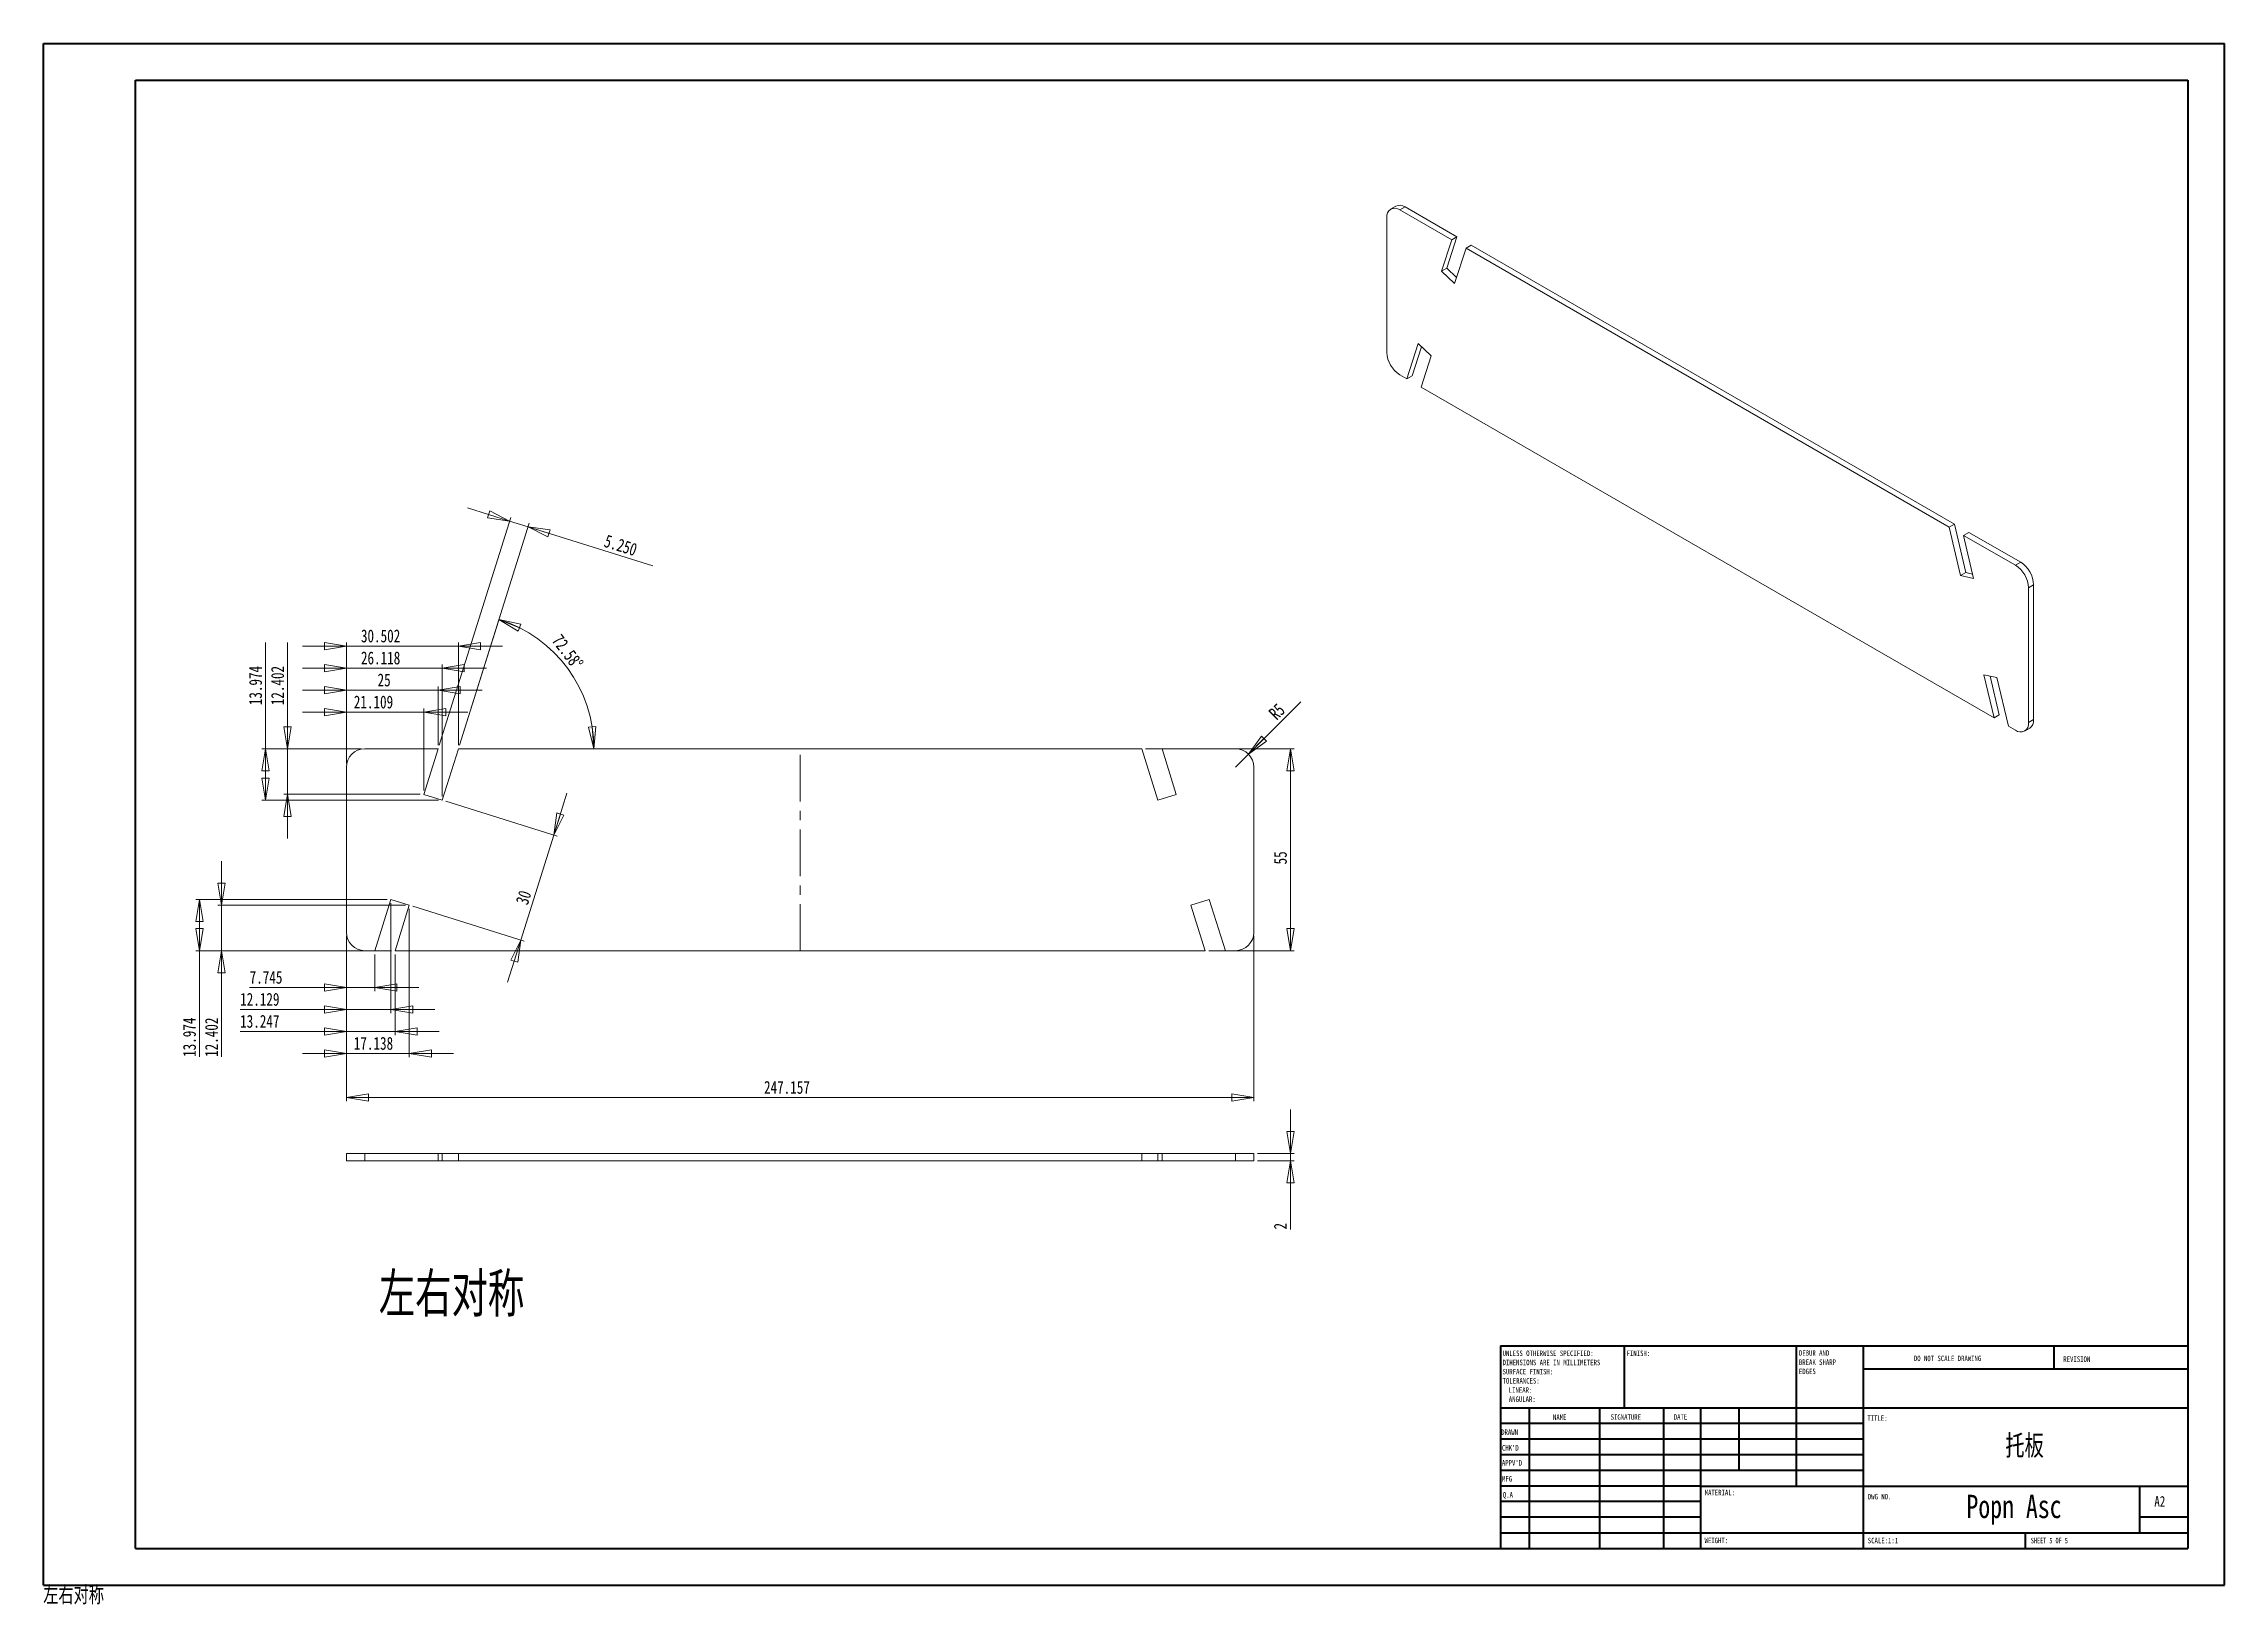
# Model space of a CAD drawing. Header units: millimetres. Extents: x 0 to 594, y -5 to 420.
import ezdxf

# ---------------------------------------------------------------- set-up
doc = ezdxf.new("R2010")
doc.units = ezdxf.units.MM
doc.linetypes.add('CENTERX2', pattern=[20.32, 12.7, -2.54, 2.54, -2.54])
doc.styles.add('SLDTEXTSTYLE0', font='TXT', dxfattribs={"width": 0.75, "bigfont": 'bigfont'})
doc.styles.add('SLDTEXTSTYLE1', font='TXT', dxfattribs={"width": 0.75})
doc.styles.add('SLDTEXTSTYLE2', font='TXT', dxfattribs={"width": 0.6875})
doc.dimstyles.new('SLDDIMSTYLE0', dxfattribs={"dimtxt": 3.5, "dimasz": 6, "dimexe": 0, "dimexo": 0.0625, "dimgap": 0.875, "dimtad": 1, "dimrnd": 1e-09, "dimzin": 12, "dimdsep": 46, "dimtxsty": 'SLDTEXTSTYLE1', "dimblk1": 'CLOSED', "dimblk2": 'CLOSED', "dimsah": 1, "dimcen": 0.09, "dimadec": 0, "dimazin": 3, "dimtfac": 1, "dimtofl": 0, "dimtmove": 0, "dimatfit": 3, "dimldrblk": 'CLOSED', "dimfxl": 1, "dimfrac": 2, "dimtolj": 1, "dimtzin": 12, "dimarcsym": 0})
doc.dimstyles.new('SLDDIMSTYLE1', dxfattribs={"dimtxt": 3.5, "dimasz": 6, "dimexe": 0, "dimexo": 0.0625, "dimgap": 0.875, "dimtad": 1, "dimrnd": 1e-09, "dimzin": 12, "dimdsep": 46, "dimtxsty": 'SLDTEXTSTYLE1', "dimblk1": 'CLOSED', "dimblk2": 'CLOSED', "dimsah": 1, "dimcen": 0.09, "dimadec": 0, "dimazin": 3, "dimtfac": 1, "dimtmove": 0, "dimatfit": 0, "dimldrblk": 'CLOSED', "dimfxl": 1, "dimfrac": 2, "dimtolj": 1, "dimtzin": 12, "dimarcsym": 0})
doc.dimstyles.new('SLDDIMSTYLE2', dxfattribs={"dimtxt": 3.5, "dimasz": 6, "dimexe": 0, "dimexo": 0.0625, "dimgap": 0.875, "dimtad": 1, "dimrnd": 1e-09, "dimzin": 4, "dimdsep": 46, "dimtxsty": 'SLDTEXTSTYLE1', "dimblk1": 'CLOSED', "dimblk2": 'CLOSED', "dimsah": 1, "dimcen": 0.09, "dimadec": 0, "dimazin": 1, "dimtfac": 1, "dimtmove": 0, "dimatfit": 0, "dimldrblk": 'CLOSED', "dimfxl": 1, "dimfrac": 2, "dimtolj": 1, "dimtzin": 12, "dimarcsym": 0})
doc.dimstyles.new('SLDDIMSTYLE3', dxfattribs={"dimtxt": 3.5, "dimasz": 6, "dimexe": 0, "dimexo": 0.0625, "dimgap": 0.875, "dimtad": 1, "dimrnd": 1e-09, "dimzin": 12, "dimdsep": 46, "dimtxsty": 'SLDTEXTSTYLE1', "dimblk1": 'CLOSED', "dimblk2": 'CLOSED', "dimsah": 1, "dimcen": 0, "dimadec": 0, "dimazin": 3, "dimtfac": 1, "dimtofl": 0, "dimtmove": 0, "dimatfit": 3, "dimldrblk": 'CLOSED', "dimfxl": 1, "dimfrac": 2, "dimtolj": 1, "dimtzin": 12, "dimarcsym": 0})
doc.dimstyles.new('SLDDIMSTYLE4', dxfattribs={"dimtxt": 3.5, "dimasz": 6, "dimexe": 0, "dimexo": 0.0625, "dimgap": 0.875, "dimtad": 1, "dimdec": 4, "dimzin": 12, "dimdsep": 46, "dimtxsty": 'SLDTEXTSTYLE1', "dimblk1": 'CLOSED', "dimblk2": 'CLOSED', "dimsah": 1, "dimcen": 0.09, "dimazin": 3, "dimtfac": 1, "dimtofl": 0, "dimtmove": 0, "dimatfit": 3, "dimldrblk": 'CLOSED', "dimfxl": 1, "dimfrac": 2, "dimtolj": 1, "dimtzin": 12, "dimarcsym": 0})

# ---------------------------------------------------------------- blocks, each defined once
blk = doc.blocks.new('SW_NOTE_8')
at = {"color": 0, "linetype": 'Continuous', "lineweight": 0, "char_height": 1.5, "attachment_point": 1, "style": 'SLDTEXTSTYLE1'}
for s, insert in [('DEBUR AND', (0, 1.93)), ('BREAK SHARP', (0, -0.57)), ('EDGES', (0, -3.07))]:
    blk.add_mtext(s, dxfattribs=dict(at, insert=insert))
blk = doc.blocks.new('SW_NOTE_9')
at = {"color": 0, "linetype": 'Continuous', "lineweight": 0, "char_height": 1.5, "attachment_point": 1, "style": 'SLDTEXTSTYLE1'}
for s, insert in [('UNLESS OTHERWISE SPECIFIED:', (0, 1.93)), ('TOLERANCES:', (0, -5.57)), ('SURFACE FINISH:', (0, -3.07)), ('DIMENSIONS ARE IN MILLIMETERS', (0, -0.57)), ('ANGULAR:', (1.69, -10.57)), ('LINEAR:', (1.69, -8.07))]:
    blk.add_mtext(s, dxfattribs=dict(at, insert=insert))
blk = doc.blocks.new('_CLOSED')
at = {"color": 0, "linetype": 'ByBlock', "lineweight": -2}
for p, q in [((-1, 0.166667), (0, 0)), ((-1, 0.166667), (-1, -0.166667)), ((0, 0), (-1, -0.166667)), ((0, 0), (-1, 0))]:
    blk.add_line(p, q, dxfattribs=at)
blk = doc.blocks.new('*D4')
at = {"color": 7, "linetype": 'Continuous', "lineweight": 0}
for p, q in [((82.55, 177.08), (82.55, 132.08)), ((329.71, 177.08), (329.71, 132.08)), ((82.55, 133.08), (329.71, 133.08))]:
    blk.add_line(p, q, dxfattribs=at)
at = {"color": 7, "linetype": 'Continuous', "lineweight": 0, "xscale": 6, "yscale": 6, "rotation": 180}
blk.add_blockref('_CLOSED', (82.55, 133.08, -0.9), dxfattribs=at)
at = {"color": 7, "linetype": 'Continuous', "lineweight": 0, "xscale": 6, "yscale": 6}
blk.add_blockref('_CLOSED', (329.71, 133.08, -0.9), dxfattribs=at)
at = {"color": 7, "linetype": 'Continuous', "lineweight": 0, "insert": (196.3, 137.59, -0.9), "char_height": 3.5, "attachment_point": 1, "style": 'SLDTEXTSTYLE1'}
blk.add_mtext('247.157', dxfattribs=at)
blk = doc.blocks.new('*D5')
at = {"color": 7, "linetype": 'Continuous', "lineweight": 0}
for p, q in [((300.2, 228.08), (340.71, 228.08)), ((339.71, 173.08), (339.71, 228.08)), ((317.46, 173.08), (340.71, 173.08))]:
    blk.add_line(p, q, dxfattribs=at)
at = {"color": 7, "linetype": 'Continuous', "lineweight": 0, "xscale": 6, "yscale": 6}
for p, rotation in [((339.71, 228.08, -0.9), 90), ((339.71, 173.08, -0.9), 270)]:
    blk.add_blockref('_CLOSED', p, dxfattribs=dict(at, rotation=rotation))
at = {"color": 7, "linetype": 'Continuous', "lineweight": 0, "insert": (335.19, 196.57, -0.9), "char_height": 3.5, "attachment_point": 1, "rotation": 90, "style": 'SLDTEXTSTYLE1'}
blk.add_mtext('55', dxfattribs=at)
blk = doc.blocks.new('*D6')
at = {"color": 7, "linetype": 'Continuous', "lineweight": 0}
for p, q in [((66.55, 228.08), (66.55, 257.02)), ((86.55, 228.08), (65.55, 228.08)), ((66.55, 215.68), (66.55, 228.08)), ((102.66, 215.68), (65.55, 215.68)), ((66.55, 215.68), (66.55, 203.68))]:
    blk.add_line(p, q, dxfattribs=at)
at = {"color": 7, "linetype": 'Continuous', "lineweight": 0, "xscale": 6, "yscale": 6}
for p, rotation in [((66.55, 228.08, -0.9), 270), ((66.55, 215.68, -0.9), 90)]:
    blk.add_blockref('_CLOSED', p, dxfattribs=dict(at, rotation=rotation))
at = {"color": 7, "linetype": 'Continuous', "lineweight": 0, "insert": (62.04, 239.95, -0.9), "char_height": 3.5, "attachment_point": 1, "rotation": 90, "style": 'SLDTEXTSTYLE1'}
blk.add_mtext('12.402', dxfattribs=at)
blk = doc.blocks.new('*D7')
at = {"color": 7, "linetype": 'Continuous', "lineweight": 0}
for p, q in [((60.55, 228.08), (60.55, 257.02)), ((86.55, 228.08), (59.55, 228.08)), ((60.55, 214.1), (60.55, 228.08)), ((107.67, 214.1), (59.55, 214.1))]:
    blk.add_line(p, q, dxfattribs=at)
at = {"color": 7, "linetype": 'Continuous', "lineweight": 0, "xscale": 6, "yscale": 6}
for p, rotation in [((60.55, 228.08, -0.9), 90), ((60.55, 214.1, -0.9), 270)]:
    blk.add_blockref('_CLOSED', p, dxfattribs=dict(at, rotation=rotation))
at = {"color": 7, "linetype": 'Continuous', "lineweight": 0, "insert": (56.04, 239.95, -0.9), "char_height": 3.5, "attachment_point": 1, "rotation": 90, "style": 'SLDTEXTSTYLE1'}
blk.add_mtext('13.974', dxfattribs=at)
blk = doc.blocks.new('*D8')
at = {"color": 7, "linetype": 'Continuous', "lineweight": 0}
for p, q in [((82.55, 244.08), (70.55, 244.08)), ((82.55, 224.08), (82.55, 245.08)), ((107.55, 244.08), (82.55, 244.08)), ((107.55, 229.08), (107.55, 245.08)), ((107.55, 244.08), (119.55, 244.08))]:
    blk.add_line(p, q, dxfattribs=at)
at = {"color": 7, "linetype": 'Continuous', "lineweight": 0, "xscale": 6, "yscale": 6}
blk.add_blockref('_CLOSED', (82.55, 244.08, -0.9), dxfattribs=at)
at = {"color": 7, "linetype": 'Continuous', "lineweight": 0, "xscale": 6, "yscale": 6, "rotation": 180}
blk.add_blockref('_CLOSED', (107.55, 244.08, -0.9), dxfattribs=at)
at = {"color": 7, "linetype": 'Continuous', "lineweight": 0, "insert": (91.04, 248.59, -0.9), "char_height": 3.5, "attachment_point": 1, "style": 'SLDTEXTSTYLE1'}
blk.add_mtext('25', dxfattribs=at)
blk = doc.blocks.new('*D9')
at = {"color": 7, "linetype": 'Continuous', "lineweight": 0}
for p, q in [((82.55, 256.08), (70.55, 256.08)), ((82.55, 224.08), (82.55, 257.08)), ((113.05, 256.08), (82.55, 256.08)), ((113.05, 229.08), (113.05, 257.08)), ((113.05, 256.08), (125.05, 256.08))]:
    blk.add_line(p, q, dxfattribs=at)
at = {"color": 7, "linetype": 'Continuous', "lineweight": 0, "xscale": 6, "yscale": 6}
blk.add_blockref('_CLOSED', (82.55, 256.08, -0.9), dxfattribs=at)
at = {"color": 7, "linetype": 'Continuous', "lineweight": 0, "xscale": 6, "yscale": 6, "rotation": 180}
blk.add_blockref('_CLOSED', (113.05, 256.08, -0.9), dxfattribs=at)
at = {"color": 7, "linetype": 'Continuous', "lineweight": 0, "insert": (86.51, 260.59, -0.9), "char_height": 3.5, "attachment_point": 1, "style": 'SLDTEXTSTYLE1'}
blk.add_mtext('30.502', dxfattribs=at)
blk = doc.blocks.new('*D10')
at = {"color": 7, "linetype": 'Continuous', "lineweight": 0}
for p, q in [((107.85, 229.03), (127.32, 291.09)), ((127.02, 290.14), (115.57, 293.73)), ((113.35, 229.03), (132.33, 289.52)), ((132.03, 288.57), (127.02, 290.14)), ((132.03, 288.57), (166, 277.91))]:
    blk.add_line(p, q, dxfattribs=at)
at = {"color": 7, "linetype": 'Continuous', "lineweight": 0, "xscale": 6, "yscale": 6}
for p, rotation in [((127.02, 290.14, -0.9), 342.58202921), ((132.03, 288.57, -0.9), 162.58202921)]:
    blk.add_blockref('_CLOSED', p, dxfattribs=dict(at, rotation=rotation))
at = {"color": 7, "linetype": 'Continuous', "lineweight": 0, "insert": (153.53, 286.55, -0.9), "char_height": 3.5, "attachment_point": 1, "rotation": 342.58203, "style": 'SLDTEXTSTYLE1'}
blk.add_mtext('5.250', dxfattribs=at)
blk = doc.blocks.new('*D11')
at = {"color": 7, "linetype": 'Continuous', "lineweight": 0}
for q in [(342.5, 240.87), (324.71, 223.08)]:
    blk.add_line((328.24, 226.61), q, dxfattribs=at)
at = {"color": 7, "linetype": 'Continuous', "lineweight": 0, "xscale": 6, "yscale": 6, "rotation": 225}
blk.add_blockref('_CLOSED', (328.24, 226.61, -0.9), dxfattribs=at)
at = {"color": 7, "linetype": 'Continuous', "lineweight": 0, "insert": (333.48, 238.2, -0.9), "char_height": 3.5, "attachment_point": 1, "rotation": 45, "style": 'SLDTEXTSTYLE1'}
blk.add_mtext('R5', dxfattribs=at)
blk = doc.blocks.new('*D12')
at = {"color": 7, "linetype": 'Continuous', "lineweight": 0}
for p, q in [((94.68, 186.05), (94.68, 156.08)), ((82.55, 177.08), (82.55, 156.08)), ((82.55, 157.08), (53.61, 157.08)), ((94.68, 157.08), (82.55, 157.08)), ((94.68, 157.08), (106.68, 157.08))]:
    blk.add_line(p, q, dxfattribs=at)
at = {"color": 7, "linetype": 'Continuous', "lineweight": 0, "xscale": 6, "yscale": 6}
blk.add_blockref('_CLOSED', (82.55, 157.08, -0.9), dxfattribs=at)
at = {"color": 7, "linetype": 'Continuous', "lineweight": 0, "xscale": 6, "yscale": 6, "rotation": 180}
blk.add_blockref('_CLOSED', (94.68, 157.08, -0.9), dxfattribs=at)
at = {"color": 7, "linetype": 'Continuous', "lineweight": 0, "insert": (53.61, 161.59, -0.9), "char_height": 3.5, "attachment_point": 1, "style": 'SLDTEXTSTYLE1'}
blk.add_mtext('12.129', dxfattribs=at)
blk = doc.blocks.new('*D13')
at = {"color": 7, "linetype": 'Continuous', "lineweight": 0}
for p, q in [((93.68, 187.05), (41.55, 187.05)), ((42.55, 187.05), (42.55, 173.08)), ((94.8, 173.08), (41.55, 173.08)), ((42.55, 173.08), (42.55, 144.14))]:
    blk.add_line(p, q, dxfattribs=at)
at = {"color": 7, "linetype": 'Continuous', "lineweight": 0, "xscale": 6, "yscale": 6}
for p, rotation in [((42.55, 187.05, -0.9), 90), ((42.55, 173.08, -0.9), 270)]:
    blk.add_blockref('_CLOSED', p, dxfattribs=dict(at, rotation=rotation))
at = {"color": 7, "linetype": 'Continuous', "lineweight": 0, "insert": (38.04, 144.14, -0.9), "char_height": 3.5, "attachment_point": 1, "rotation": 90, "style": 'SLDTEXTSTYLE1'}
blk.add_mtext('13.974', dxfattribs=at)
blk = doc.blocks.new('*D14')
at = {"color": 7, "linetype": 'Continuous', "lineweight": 0}
for p, q in [((48.55, 185.48), (48.55, 197.48)), ((98.69, 185.48), (47.55, 185.48)), ((48.55, 185.48), (48.55, 173.08)), ((94.8, 173.08), (47.55, 173.08)), ((48.55, 173.08), (48.55, 144.14))]:
    blk.add_line(p, q, dxfattribs=at)
at = {"color": 7, "linetype": 'Continuous', "lineweight": 0, "xscale": 6, "yscale": 6}
for p, rotation in [((48.55, 185.48, -0.9), 270), ((48.55, 173.08, -0.9), 90)]:
    blk.add_blockref('_CLOSED', p, dxfattribs=dict(at, rotation=rotation))
at = {"color": 7, "linetype": 'Continuous', "lineweight": 0, "insert": (44.04, 144.14, -0.9), "char_height": 3.5, "attachment_point": 1, "rotation": 90, "style": 'SLDTEXTSTYLE1'}
blk.add_mtext('12.402', dxfattribs=at)
blk = doc.blocks.new('*D15')
at = {"color": 7, "linetype": 'Continuous', "lineweight": 0}
for p, q in [((82.55, 238.08), (70.55, 238.08)), ((82.55, 224.08), (82.55, 239.08)), ((103.66, 238.08), (82.55, 238.08)), ((103.66, 216.68), (103.66, 239.08)), ((103.66, 238.08), (115.66, 238.08))]:
    blk.add_line(p, q, dxfattribs=at)
at = {"color": 7, "linetype": 'Continuous', "lineweight": 0, "xscale": 6, "yscale": 6}
blk.add_blockref('_CLOSED', (82.55, 238.08, -0.9), dxfattribs=at)
at = {"color": 7, "linetype": 'Continuous', "lineweight": 0, "xscale": 6, "yscale": 6, "rotation": 180}
blk.add_blockref('_CLOSED', (103.66, 238.08, -0.9), dxfattribs=at)
at = {"color": 7, "linetype": 'Continuous', "lineweight": 0, "insert": (84.57, 242.59, -0.9), "char_height": 3.5, "attachment_point": 1, "style": 'SLDTEXTSTYLE1'}
blk.add_mtext('21.109', dxfattribs=at)
blk = doc.blocks.new('*D16')
at = {"color": 7, "linetype": 'Continuous', "lineweight": 0}
for p, q in [((82.55, 250.08), (70.55, 250.08)), ((82.55, 224.08), (82.55, 251.08)), ((108.67, 250.08), (82.55, 250.08)), ((108.67, 215.1), (108.67, 251.08)), ((108.67, 250.08), (120.67, 250.08))]:
    blk.add_line(p, q, dxfattribs=at)
at = {"color": 7, "linetype": 'Continuous', "lineweight": 0, "xscale": 6, "yscale": 6}
blk.add_blockref('_CLOSED', (82.55, 250.08, -0.9), dxfattribs=at)
at = {"color": 7, "linetype": 'Continuous', "lineweight": 0, "xscale": 6, "yscale": 6, "rotation": 180}
blk.add_blockref('_CLOSED', (108.67, 250.08, -0.9), dxfattribs=at)
at = {"color": 7, "linetype": 'Continuous', "lineweight": 0, "insert": (86.51, 254.59, -0.9), "char_height": 3.5, "attachment_point": 1, "style": 'SLDTEXTSTYLE1'}
blk.add_mtext('26.118', dxfattribs=at)
blk = doc.blocks.new('*D17')
at = {"color": 7, "linetype": 'Continuous', "lineweight": 0}
for p, q in [((99.69, 184.48), (99.69, 144.08)), ((82.55, 177.08), (82.55, 144.08)), ((82.55, 145.08), (70.55, 145.08)), ((99.69, 145.08), (82.55, 145.08)), ((99.69, 145.08), (111.69, 145.08))]:
    blk.add_line(p, q, dxfattribs=at)
at = {"color": 7, "linetype": 'Continuous', "lineweight": 0, "xscale": 6, "yscale": 6}
blk.add_blockref('_CLOSED', (82.55, 145.08, -0.9), dxfattribs=at)
at = {"color": 7, "linetype": 'Continuous', "lineweight": 0, "xscale": 6, "yscale": 6, "rotation": 180}
blk.add_blockref('_CLOSED', (99.69, 145.08, -0.9), dxfattribs=at)
at = {"color": 7, "linetype": 'Continuous', "lineweight": 0, "insert": (84.57, 149.59, -0.9), "char_height": 3.5, "attachment_point": 1, "style": 'SLDTEXTSTYLE1'}
blk.add_mtext('17.138', dxfattribs=at)
blk = doc.blocks.new('*D18')
at = {"color": 7, "linetype": 'Continuous', "lineweight": 0}
for p, q in [((82.55, 177.08), (82.55, 150.08)), ((95.8, 172.08), (95.8, 150.08)), ((82.55, 151.08), (53.61, 151.08)), ((95.8, 151.08), (82.55, 151.08)), ((95.8, 151.08), (107.8, 151.08))]:
    blk.add_line(p, q, dxfattribs=at)
at = {"color": 7, "linetype": 'Continuous', "lineweight": 0, "xscale": 6, "yscale": 6}
blk.add_blockref('_CLOSED', (82.55, 151.08, -0.9), dxfattribs=at)
at = {"color": 7, "linetype": 'Continuous', "lineweight": 0, "xscale": 6, "yscale": 6, "rotation": 180}
blk.add_blockref('_CLOSED', (95.8, 151.08, -0.9), dxfattribs=at)
at = {"color": 7, "linetype": 'Continuous', "lineweight": 0, "insert": (53.61, 155.59, -0.9), "char_height": 3.5, "attachment_point": 1, "style": 'SLDTEXTSTYLE1'}
blk.add_mtext('13.247', dxfattribs=at)
blk = doc.blocks.new('*D19')
at = {"color": 7, "linetype": 'Continuous', "lineweight": 0}
for p, q in [((82.55, 177.08), (82.55, 162.08)), ((90.29, 172.08), (90.29, 162.08)), ((82.55, 163.08), (56.2, 163.08)), ((90.29, 163.08), (82.55, 163.08)), ((90.29, 163.08), (102.29, 163.08))]:
    blk.add_line(p, q, dxfattribs=at)
at = {"color": 7, "linetype": 'Continuous', "lineweight": 0, "xscale": 6, "yscale": 6}
blk.add_blockref('_CLOSED', (82.55, 163.08, -0.9), dxfattribs=at)
at = {"color": 7, "linetype": 'Continuous', "lineweight": 0, "xscale": 6, "yscale": 6, "rotation": 180}
blk.add_blockref('_CLOSED', (90.29, 163.08, -0.9), dxfattribs=at)
at = {"color": 7, "linetype": 'Continuous', "lineweight": 0, "insert": (56.2, 167.59, -0.9), "char_height": 3.5, "attachment_point": 1, "style": 'SLDTEXTSTYLE1'}
blk.add_mtext('7.745', dxfattribs=at)
blk = doc.blocks.new('*D20')
at = {"color": 7, "linetype": 'Continuous', "lineweight": 0}
for p, q in [((139.03, 204.58), (142.62, 216.03)), ((109.62, 213.8), (139.99, 204.28)), ((130.05, 175.95), (139.03, 204.58)), ((100.64, 185.18), (131.01, 175.65)), ((130.05, 175.95), (126.46, 164.5))]:
    blk.add_line(p, q, dxfattribs=at)
at = {"color": 7, "linetype": 'Continuous', "lineweight": 0, "xscale": 6, "yscale": 6}
for p, rotation in [((139.03, 204.58, -0.9), 252.58202921), ((130.05, 175.95, -0.9), 72.58202921)]:
    blk.add_blockref('_CLOSED', p, dxfattribs=dict(at, rotation=rotation))
at = {"color": 7, "linetype": 'Continuous', "lineweight": 0, "insert": (128.59, 186.38, -0.9), "char_height": 3.5, "attachment_point": 1, "rotation": 72.58203, "style": 'SLDTEXTSTYLE1'}
blk.add_mtext('30', dxfattribs=at)
blk = doc.blocks.new('*D21')
at = {"color": 7, "linetype": 'Continuous', "lineweight": 0}
blk.add_line((113.35, 229.03), (124.41, 264.28), dxfattribs=at)
blk.add_arc((113.05, 228.08), 36.94, 0, 72.58203, dxfattribs=at)
at = {"color": 7, "linetype": 'Continuous', "lineweight": 0, "xscale": 6, "yscale": 6}
for p, rotation in [((124.11, 263.32, -0.9), 157.9691001615), ((149.99, 228.08, -0.9), 274.6129290485)]:
    blk.add_blockref('_CLOSED', p, dxfattribs=dict(at, rotation=rotation))
at = {"color": 7, "linetype": 'Continuous', "lineweight": 0, "insert": (141.13, 259.65, -0.9), "char_height": 3.5, "attachment_point": 1, "rotation": 307.19972, "style": 'SLDTEXTSTYLE1'}
blk.add_mtext('72.58°', dxfattribs=at)
blk = doc.blocks.new('*D22')
at = {"color": 7, "linetype": 'Continuous', "lineweight": 0}
for p, q in [((339.71, 117.82), (339.71, 129.82)), ((330.71, 117.82), (340.71, 117.82)), ((330.71, 115.82), (340.71, 115.82)), ((339.71, 117.82), (339.71, 115.82)), ((339.71, 115.82), (339.71, 97.11))]:
    blk.add_line(p, q, dxfattribs=at)
at = {"color": 7, "linetype": 'Continuous', "lineweight": 0, "xscale": 6, "yscale": 6}
for p, rotation in [((339.71, 117.82, -27.4), 270), ((339.71, 115.82, -27.4), 90)]:
    blk.add_blockref('_CLOSED', p, dxfattribs=dict(at, rotation=rotation))
at = {"color": 7, "linetype": 'Continuous', "lineweight": 0, "insert": (335.19, 97.11, -27.4), "char_height": 3.5, "attachment_point": 1, "rotation": 90, "style": 'SLDTEXTSTYLE1'}
blk.add_mtext('2', dxfattribs=at)

msp = doc.modelspace()

# ---------------------------------------------------------------- linework, layer by layer
at = {"color": 7, "linetype": 'Continuous', "lineweight": 40}
for p, q in [((0.07884, 0.21478), (0.07884, 420.21478)), ((0.07884, 420.21478), (594.07884, 420.21478)), ((594.07884, 0.21478), (594.07884, 420.21478)), ((25.07884, 10.21478), (25.07884, 410.21478)), ((25.07884, 410.21478), (584.07884, 410.21478)), ((584.07884, 410.21478), (584.07884, 10.21478)), ((396.87884, 65.46478), (584.07884, 65.46478)), ((396.87884, 65.46478), (396.87884, 10.21478)), ((430.67884, 48.46478), (430.67884, 65.46478)), ((477.47884, 65.46478), (477.47884, 27.21478)), ((495.67884, 65.46478), (495.67884, 10.21478)), ((547.67884, 59.08978), (547.67884, 65.46478)), ((584.07884, 59.08978), (495.67884, 59.08978)), ((584.07884, 48.46478), (396.87884, 48.46478)), ((404.67884, 48.46478), (404.67884, 10.21478)), ((423.8698, 48.46478), (423.8698, 10.21478)), ((441.27777, 48.46478), (441.27777, 10.21478)), ((451.47884, 10.21478), (451.47884, 48.46478)), ((461.87884, 31.46478), (461.87884, 48.46478)), ((495.67884, 44.21478), (396.87884, 44.21478)), ((495.67884, 39.96478), (396.87884, 39.96478)), ((495.67884, 35.71478), (396.87884, 35.71478)), ((495.67884, 31.46478), (396.87884, 31.46478)), ((451.47884, 27.21478), (396.87884, 27.21478)), ((451.47884, 27.21478), (584.07884, 27.21478)), ((571.07884, 14.46478), (571.07884, 27.21478)), ((451.47884, 22.96471), (396.87884, 22.96471)), ((451.47884, 18.71478), (396.87884, 18.71478)), ((584.07884, 18.71478), (571.07884, 18.71478)), ((396.87884, 14.46478), (584.07884, 14.46478)), ((539.87884, 10.21478), (539.87884, 14.46478)), ((25.07884, 10.21478), (584.07884, 10.21478)), ((0.07884, 0.21478), (594.07884, 0.21478))]:
    msp.add_line(p, q, dxfattribs=at)
at = {"color": 7, "linetype": 'Continuous', "lineweight": 15}
for p, q in [((368.3977, 375.94714), (366.98349, 375.13073)), ((369.48329, 374.88319), (370.8975, 375.6996)), ((383.62542, 366.71911), (369.48329, 374.88319)), ((385.03963, 367.53552), (370.8975, 375.6996)), ((365.94775, 372.84151), (365.94775, 336.09717)), ((380.87419, 358.1806), (383.62542, 366.71911)), ((382.2884, 358.997), (385.03963, 367.53552)), ((383.62542, 366.71911), (385.03963, 367.53552)), ((387.51613, 364.47305), (384.41627, 354.85257)), ((387.51613, 364.47305), (388.93035, 365.28946)), ((519.1459, 288.4848), (387.51613, 364.47305)), ((520.56011, 289.30121), (388.93035, 365.28946)), ((380.87419, 358.1806), (382.2884, 358.997)), ((384.41627, 354.85257), (380.87419, 358.1806)), ((384.94685, 356.49922), (382.2884, 358.997)), ((371.42436, 328.85289), (374.52422, 338.47337)), ((372.83858, 329.66929), (375.40786, 337.64313)), ((374.52422, 338.47337), (378.06631, 335.14534)), ((378.06631, 335.14534), (375.31508, 326.60683)), ((369.48329, 329.97345), (371.42436, 328.85289)), ((371.42436, 328.85289), (372.83858, 329.66929)), ((375.31508, 326.60683), (531.34696, 236.53154)), ((519.1459, 288.4848), (520.56011, 289.30121)), ((522.24576, 275.2853), (519.1459, 288.4848)), ((523.65997, 276.10171), (520.56011, 289.30121)), ((523.03661, 286.23874), (524.45082, 287.05515)), ((523.03661, 286.23874), (525.78785, 274.52372)), ((537.17875, 278.07466), (523.03661, 286.23874)), ((538.59296, 278.89107), (524.45082, 287.05515)), ((522.24576, 275.2853), (523.65997, 276.10171)), ((525.78785, 274.52372), (522.24576, 275.2853)), ((525.51071, 275.70378), (523.65997, 276.10171)), ((537.17875, 278.07466), (538.59296, 278.89107)), ((540.71428, 271.95094), (542.12849, 272.76735)), ((540.71428, 235.2066), (540.71428, 271.95094)), ((542.12849, 236.02301), (542.12849, 272.76735)), ((528.59572, 248.24656), (532.13781, 247.48498)), ((531.34696, 236.53154), (528.59572, 248.24656)), ((532.76117, 237.34795), (530.28707, 247.88291)), ((532.13781, 247.48498), (535.23767, 234.28548)), ((531.34696, 236.53154), (532.76117, 237.34795)), ((535.23767, 234.28548), (537.17875, 233.16492)), ((539.67854, 232.91738), (541.09276, 233.73378)), ((540.71428, 235.2066), (542.12849, 236.02301)), ((107.54867, 228.07771), (87.54867, 228.07771)), ((103.65784, 215.67568), (107.54867, 228.07771)), ((113.05097, 228.07771), (108.66711, 214.10414)), ((299.20357, 228.07771), (113.05097, 228.07771)), ((303.58744, 214.10414), (299.20357, 228.07771)), ((304.70587, 228.07771), (308.59671, 215.67568)), ((324.70587, 228.07771), (304.70587, 228.07771)), ((82.54867, 223.07771), (82.54867, 178.07771)), ((329.70587, 178.07771), (329.70587, 223.07771)), ((108.66711, 214.10414), (103.65784, 215.67568)), ((308.59671, 215.67568), (303.58744, 214.10414)), ((90.29377, 173.07771), (94.67764, 187.05128)), ((94.67764, 187.05128), (99.68691, 185.47975)), ((99.68691, 185.47975), (95.79607, 173.07771)), ((312.56764, 185.47975), (317.57691, 187.05128)), ((316.45847, 173.07771), (312.56764, 185.47975)), ((317.57691, 187.05128), (321.96077, 173.07771)), ((87.54867, 173.07771), (90.29377, 173.07771)), ((95.79607, 173.07771), (316.45847, 173.07771)), ((321.96077, 173.07771), (324.70587, 173.07771)), ((82.54867, 115.82405), (82.54867, 117.82405)), ((87.54867, 117.82405), (82.54867, 117.82405)), ((87.54867, 115.82405), (82.54867, 115.82405)), ((87.54867, 115.82405), (87.54867, 117.82405)), ((107.54867, 117.82405), (87.54867, 117.82405)), ((107.54867, 115.82405), (87.54867, 115.82405)), ((107.54867, 115.82405), (107.54867, 117.82405)), ((108.66711, 117.82405), (107.54867, 117.82405)), ((108.66711, 115.82405), (107.54867, 115.82405)), ((108.66711, 115.82405), (108.66711, 117.82405)), ((113.05097, 117.82405), (108.66711, 117.82405)), ((113.05097, 115.82405), (108.66711, 115.82405)), ((113.05097, 115.82405), (113.05097, 117.82405)), ((299.20357, 117.82405), (113.05097, 117.82405)), ((299.20357, 115.82405), (113.05097, 115.82405)), ((299.20357, 115.82405), (299.20357, 117.82405)), ((303.58744, 117.82405), (299.20357, 117.82405)), ((303.58744, 115.82405), (299.20357, 115.82405)), ((303.58744, 115.82405), (303.58744, 117.82405)), ((304.70587, 117.82405), (303.58744, 117.82405)), ((304.70587, 115.82405), (303.58744, 115.82405)), ((304.70587, 115.82405), (304.70587, 117.82405)), ((324.70587, 117.82405), (304.70587, 117.82405)), ((324.70587, 115.82405), (304.70587, 115.82405)), ((324.70587, 115.82405), (324.70587, 117.82405)), ((329.70587, 117.82405), (324.70587, 117.82405)), ((329.70587, 115.82405), (324.70587, 115.82405)), ((329.70587, 115.82405), (329.70587, 117.82405))]:
    msp.add_line(p, q, dxfattribs=at)
at = {"color": 7, "linetype": 'CENTERX2', "lineweight": 0}
msp.add_line((206.12727, 173.07771), (206.12727, 228.07771), dxfattribs=at)
at = {"color": 7, "linetype": 'Continuous', "lineweight": 15}
for centre, radius, start, end in [((368.10312, 373.19114), 2.18355, 50.79671476, 189.21403699), ((369.4329, 373.65519), 2.51489, 54.38242252, 114.30711905), ((373.62383, 336.44647), 7.68402, 182.60547849, 237.39452166), ((533.0382, 271.60163), 7.68402, 2.60547849, 57.39452166), ((534.45241, 272.41804), 7.68402, 2.60547849, 57.39452166), ((538.55891, 234.85696), 2.18355, 230.79671476, 9.21403699), ((539.67848, 235.75258), 2.46489, 305.01333287, 6.29884752), ((87.54867, 223.07771), 5, 90, 180), ((324.70587, 223.07771), 5, 0, 90), ((87.54867, 178.07771), 5, 180, 270), ((324.70587, 178.07771), 5, 270, 0)]:
    msp.add_arc(centre, radius, start, end, dxfattribs=at)

# ---------------------------------------------------------------- block references
at = {"color": 7, "linetype": 'Continuous', "lineweight": 0}
for name, p in [('SW_NOTE_9', (397.47251, 62.20215)), ('SW_NOTE_8', (478.18806, 62.28427))]:
    msp.add_blockref(name, p, dxfattribs=at)

# ---------------------------------------------------------------- texts
for s, insert, char_height, attachment_point, style in [('\\M+18DB6\\M+18945对\\M+18FCC', (91.38475, 85.36857), 12, 1, 'SLDTEXTSTYLE0'), ('FINISH:', (431.25014, 64.13405), 1.5, 1, 'SLDTEXTSTYLE1'), ('DO NOT SCALE DRAWING', (509.49348, 62.74777), 1.5, 1, 'SLDTEXTSTYLE1'), ('REVISION', (550.20643, 62.54969), 1.5, 1, 'SLDTEXTSTYLE1'), ('DRAWN', (397.09099, 42.6445), 1.5, 1, 'SLDTEXTSTYLE1'), ('NAME', (411.20108, 46.71626), 1.5, 1, 'SLDTEXTSTYLE1'), ('SIGNATURE', (426.91243, 46.77654), 1.5, 1, 'SLDTEXTSTYLE1'), ('DATE', (444.09355, 46.79096), 1.5, 1, 'SLDTEXTSTYLE1'), ('TITLE:', (496.83503, 46.49311), 1.5, 1, 'SLDTEXTSTYLE1'), ('\\M+191EF\\M+194C2', (539.65657, 41.24968), 6.35, 2, 'SLDTEXTSTYLE0'), ("CHK'D", (397.28931, 38.36919), 1.5, 1, 'SLDTEXTSTYLE1'), ("APPV'D", (397.28057, 34.27908), 1.5, 1, 'SLDTEXTSTYLE1'), ('MFG', (397.33403, 29.94849), 1.5, 1, 'SLDTEXTSTYLE1'), ('Q.A', (397.54789, 25.56443), 1.5, 1, 'SLDTEXTSTYLE1'), ('MATERIAL:', (452.52471, 26.20084), 1.5, 1, 'SLDTEXTSTYLE1'), ('DWG NO.', (496.95281, 25.08342), 1.5, 1, 'SLDTEXTSTYLE1'), ('Popn Asc', (536.78035, 24.84652), 6.35, 2, 'SLDTEXTSTYLE1'), ('A2', (574.99983, 24.51522), 2.910417, 1, 'SLDTEXTSTYLE1'), ('WEIGHT:', (452.49665, 13.16409), 1.4986, 1, 'SLDTEXTSTYLE1'), ('SCALE:1:1', (496.95281, 13.11487), 1.5, 1, 'SLDTEXTSTYLE1'), ('SHEET 5 OF 5', (541.35714, 13.11487), 1.5, 1, 'SLDTEXTSTYLE2'), ('\\M+18DB6\\M+18945对\\M+18FCC', (0, -0.01994), 5, 1, 'SLDTEXTSTYLE0'), ('\\M+18DB6\\M+18945对\\M+18FCC', (0, -0.01994), 5, 1, 'SLDTEXTSTYLE0'), ('\\M+18DB6\\M+18945对\\M+18FCC', (0, -0.01994), 5, 1, 'SLDTEXTSTYLE0')]:
    msp.add_mtext(s, dxfattribs=dict(at, insert=insert, char_height=char_height, attachment_point=attachment_point, style=style))

# ---------------------------------------------------------------- dimensions: what is measured, and where the dimension line sits
for base, p1, p2, angle, dimstyle, picture, middle in [((127.01872, 290.13848), (113.05097, 228.07771), (107.54867, 228.07771), 342.58202921, 'SLDDIMSTYLE2', '*D10', (159.0874, 280.07771)), ((60.54867, 228.07771), (108.66711, 214.10414), (87.54867, 228.07771), 90, 'SLDDIMSTYLE0', '*D7', (60.54867, 248.48257)), ((66.54867, 228.07771), (103.65784, 215.67568), (87.54867, 228.07771), 90, 'SLDDIMSTYLE1', '*D6', (66.54867, 248.48257)), ((339.70587, 228.07771), (316.45847, 173.07771), (299.20357, 228.07771), 90, 'SLDDIMSTYLE0', '*D5', (339.70587, 200.57771)), ((139.03261, 204.57771), (99.68691, 185.47975), (108.66711, 214.10414), 72.58202921, 'SLDDIMSTYLE1', '*D20', (134.09912, 188.8522)), ((48.54867, 173.07771), (99.68691, 185.47975), (95.79607, 173.07771), 90, 'SLDDIMSTYLE1', '*D14', (48.54867, 152.67285)), ((42.54867, 173.07771), (94.67764, 187.05128), (95.79607, 173.07771), 90, 'SLDDIMSTYLE0', '*D13', (42.54867, 152.67285)), ((339.70587, 115.82405), (329.70587, 117.82405), (329.70587, 115.82405), 90, 'SLDDIMSTYLE1', '*D22', (339.70587, 99.82405))]:
    dim = msp.add_linear_dim(base=base, p1=p1, p2=p2, angle=angle, dimstyle=dimstyle, dxfattribs=at)
    dim.commit()
    dim.dimension.update_dxf_attribs({"geometry": picture, "text_midpoint": middle, "dimtype": 160})
dim = msp.add_angular_dim_2l(base=(142.82498, 249.9417), line1=((108.66711, 214.10414), (113.05097, 228.07771)), line2=((299.20357, 228.07771), (113.05097, 228.07771)), dimstyle='SLDDIMSTYLE4', dxfattribs=at)
dim.commit()
dim.dimension.update_dxf_attribs({"geometry": '*D21', "text_midpoint": (142.47449, 250.41114), "dimtype": 162})
for base, p1, p2, dimstyle, picture, middle in [((82.54867, 256.07771), (113.05097, 228.07771), (82.54867, 223.07771), 'SLDDIMSTYLE1', '*D9', (95.04867, 256.07771)), ((82.54867, 250.07771), (108.66711, 214.10414), (82.54867, 223.07771), 'SLDDIMSTYLE1', '*D16', (95.04867, 250.07771)), ((82.54867, 244.07771), (107.54867, 228.07771), (82.54867, 223.07771), 'SLDDIMSTYLE1', '*D8', (95.04867, 244.07771)), ((82.54867, 238.07771), (103.65784, 215.67568), (82.54867, 223.07771), 'SLDDIMSTYLE1', '*D15', (93.10326, 238.07771)), ((82.54867, 157.07771), (94.67764, 187.05128), (82.54867, 178.07771), 'SLDDIMSTYLE1', '*D12', (62.14381, 157.07771)), ((82.54867, 145.07771), (99.68691, 185.47975), (82.54867, 178.07771), 'SLDDIMSTYLE1', '*D17', (93.10326, 145.07771)), ((82.54867, 151.07771), (95.79607, 173.07771), (82.54867, 178.07771), 'SLDDIMSTYLE1', '*D18', (62.14381, 151.07771)), ((82.54867, 163.07771), (90.29377, 173.07771), (82.54867, 178.07771), 'SLDDIMSTYLE1', '*D19', (63.43687, 163.07771)), ((329.70587, 133.07771), (82.54867, 178.07771), (329.70587, 178.07771), 'SLDDIMSTYLE0', '*D4', (206.12727, 133.07771))]:
    dim = msp.add_linear_dim(base=base, p1=p1, p2=p2, dimstyle=dimstyle, dxfattribs=at)
    dim.commit()
    dim.dimension.update_dxf_attribs({"geometry": picture, "text_midpoint": middle, "dimtype": 160})
dim = msp.add_radius_dim(center=(324.70587, 223.07771), mpoint=(328.2414, 226.61325), dimstyle='SLDDIMSTYLE3', dxfattribs=at)
dim.commit()
dim.dimension.update_dxf_attribs({"geometry": '*D11', "text_midpoint": (339.70588, 238.07772), "dimtype": 164})

doc.saveas('drawing.dxf')
